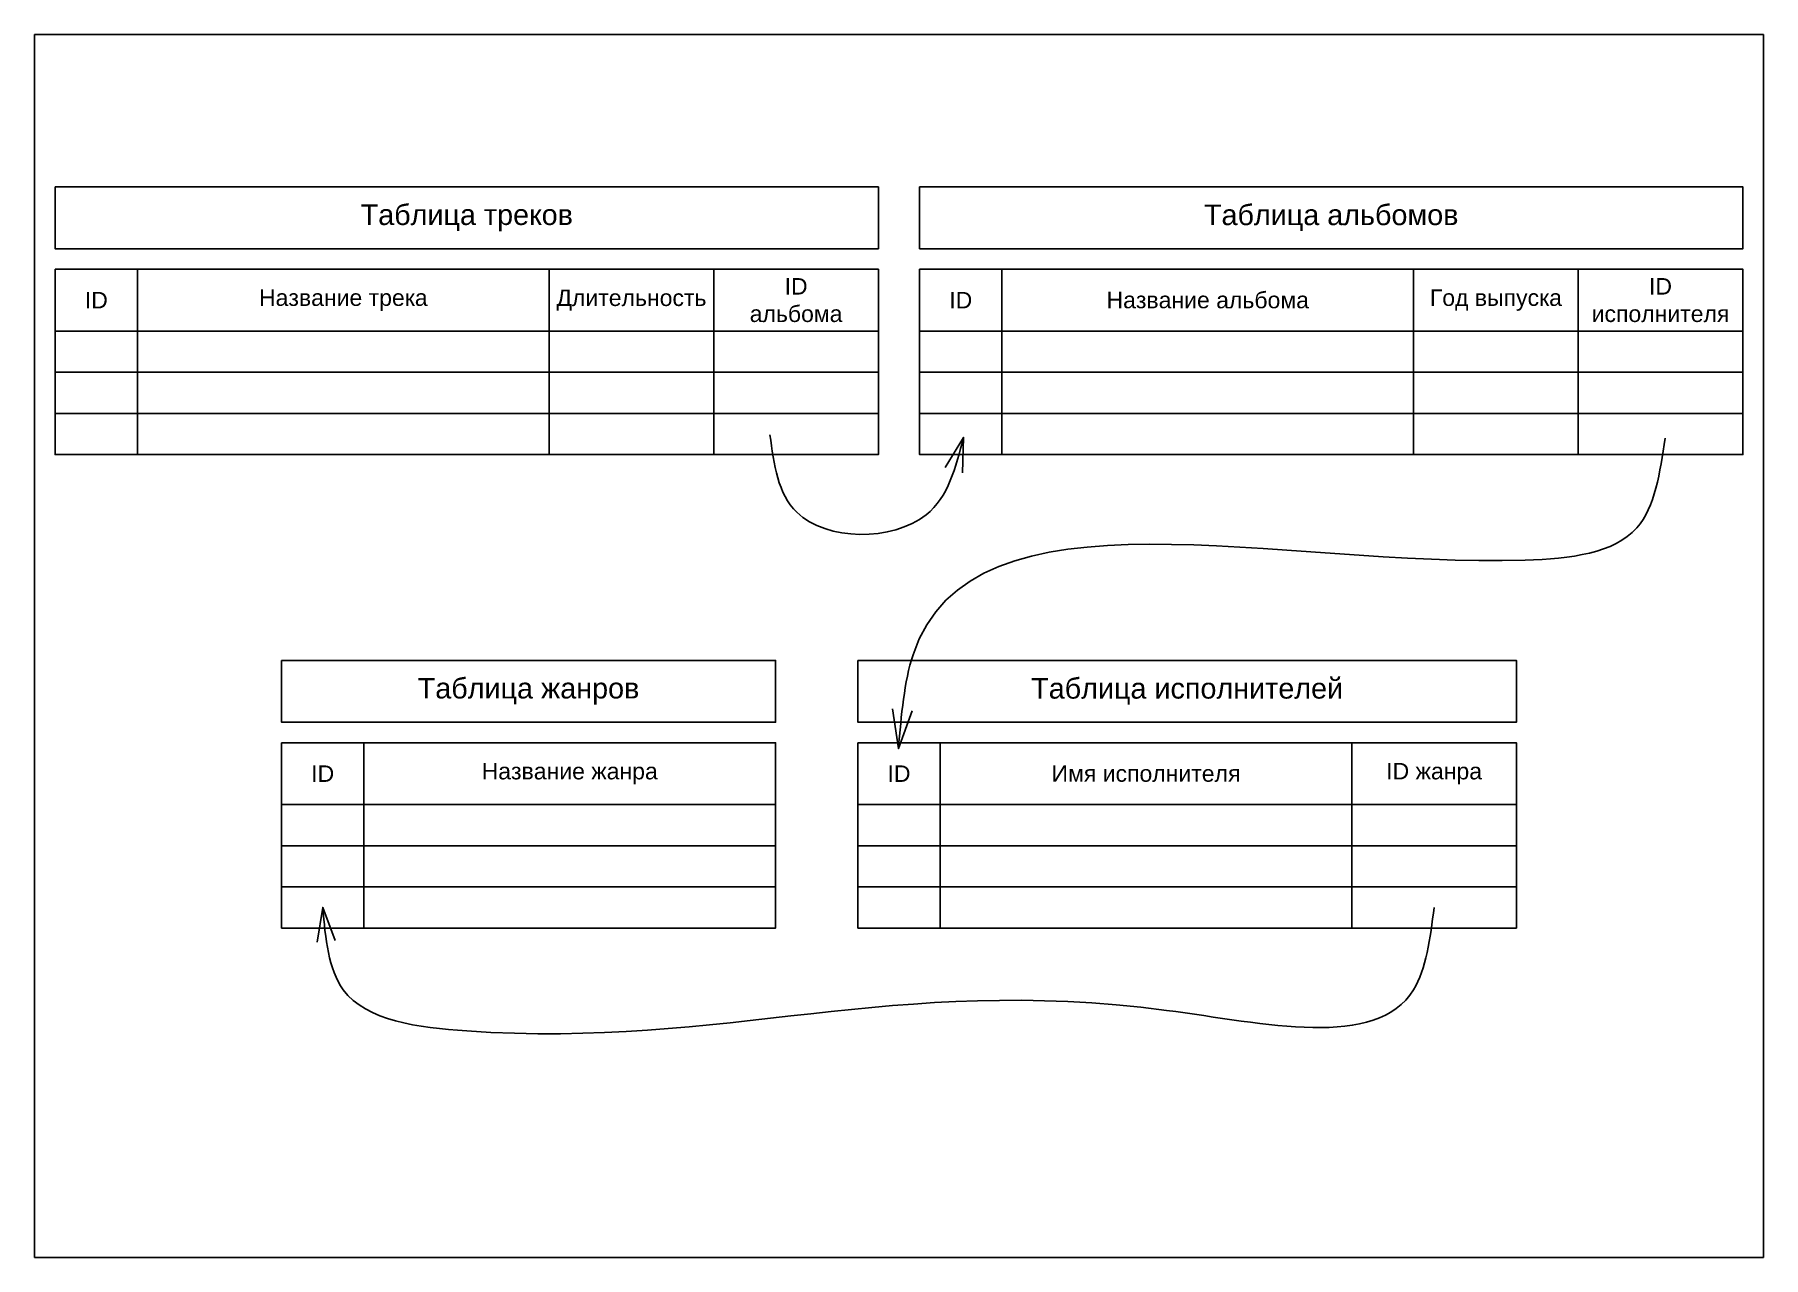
# Model space of a CAD drawing. Header units: millimetres. Extents: x 0 to 420, y 0 to 297.
import ezdxf

# ---------------------------------------------------------------- set-up
doc = ezdxf.new("R2010")
doc.units = ezdxf.units.MM
doc.styles.get("Standard").update_dxf_attribs({"font": 'arial.ttf'})

msp = doc.modelspace()

# ---------------------------------------------------------------- linework, layer by layer
for points in [[(0, 0), (420, 0), (420, 297), (0, 297)], [(5, 240), (25, 240), (25, 225), (5, 225)], [(25, 240), (125, 240), (125, 225), (25, 225)], [(125, 240), (165, 240), (165, 225), (125, 225)], [(165, 240), (205, 240), (205, 225), (165, 225)], [(215, 240), (235, 240), (235, 225), (215, 225)], [(235, 240), (335, 240), (335, 225), (235, 225)], [(335, 240), (375, 240), (375, 225), (335, 225)], [(375, 240), (415, 240), (415, 225), (375, 225)], [(5, 225), (25, 225), (25, 215), (5, 215)], [(25, 225), (125, 225), (125, 215), (25, 215)], [(125, 225), (165, 225), (165, 215), (125, 215)], [(165, 225), (205, 225), (205, 215), (165, 215)], [(215, 225), (235, 225), (235, 215), (215, 215)], [(235, 225), (335, 225), (335, 215), (235, 215)], [(335, 225), (375, 225), (375, 215), (335, 215)], [(375, 225), (415, 225), (415, 215), (375, 215)], [(5, 215), (25, 215), (25, 205), (5, 205)], [(25, 215), (125, 215), (125, 205), (25, 205)], [(125, 215), (165, 215), (165, 205), (125, 205)], [(165, 215), (205, 215), (205, 205), (165, 205)], [(215, 215), (235, 215), (235, 205), (215, 205)], [(235, 215), (335, 215), (335, 205), (235, 205)], [(335, 215), (375, 215), (375, 205), (335, 205)], [(375, 215), (415, 215), (415, 205), (375, 205)], [(5, 205), (25, 205), (25, 195), (5, 195)], [(25, 205), (125, 205), (125, 195), (25, 195)], [(125, 205), (165, 205), (165, 195), (125, 195)], [(165, 205), (205, 205), (205, 195), (165, 195)], [(215, 205), (235, 205), (235, 195), (215, 195)], [(235, 205), (335, 205), (335, 195), (235, 195)], [(335, 205), (375, 205), (375, 195), (335, 195)], [(375, 205), (415, 205), (415, 195), (375, 195)], [(60, 125), (80, 125), (80, 110), (60, 110)], [(80, 125), (180, 125), (180, 110), (80, 110)], [(200, 125), (220, 125), (220, 110), (200, 110)], [(220, 125), (320, 125), (320, 110), (220, 110)], [(320, 125), (360, 125), (360, 110), (320, 110)], [(60, 110), (80, 110), (80, 100), (60, 100)], [(80, 110), (180, 110), (180, 100), (80, 100)], [(200, 110), (220, 110), (220, 100), (200, 100)], [(220, 110), (320, 110), (320, 100), (220, 100)], [(320, 110), (360, 110), (360, 100), (320, 100)], [(60, 100), (80, 100), (80, 90), (60, 90)], [(80, 100), (180, 100), (180, 90), (80, 90)], [(200, 100), (220, 100), (220, 90), (200, 90)], [(220, 100), (320, 100), (320, 90), (220, 90)], [(320, 100), (360, 100), (360, 90), (320, 90)], [(60, 90), (80, 90), (80, 80), (60, 80)], [(80, 90), (180, 90), (180, 80), (80, 80)], [(200, 90), (220, 90), (220, 80), (200, 80)], [(220, 90), (320, 90), (320, 80), (220, 80)], [(320, 90), (360, 90), (360, 80), (320, 80)]]:
    msp.add_lwpolyline(points, close=True)
at = {"color": 20}
for points in [[(5, 260), (205, 260), (205, 245), (5, 245)], [(215, 260), (415, 260), (415, 245), (215, 245)], [(60, 145), (180, 145), (180, 130), (60, 130)], [(200, 145), (360, 145), (360, 130), (200, 130)]]:
    msp.add_lwpolyline(points, close=True, dxfattribs=at)
for points in [[(221.22, 191.88), (225.68, 199.15), (225.4, 190.54)], [(208.39, 133.21), (209.86, 123.59), (213.23, 132.74)], [(68.67, 76.57), (70, 85), (73.05, 76.94)]]:
    msp.add_lwpolyline(points)
for points in [[(178.64, 199.82), (185.15, 180.97), (216.58, 180.36), (225.68, 199.15)], [(396.09, 198.98), (389.23, 177.21), (362.11, 169.36), (213.41, 146.37), (209.86, 123.59)], [(340, 85), (335, 65), (275, 60), (105, 55), (75, 65), (70, 85)]]:
    msp.add_spline(points, degree=3)

# ---------------------------------------------------------------- texts
at = {"color": 20, "char_height": 5, "attachment_point": 5}
for s, insert, width in [('Таблица треков', (105, 252.5), 200), ('Таблица альбомов', (315, 252.5), 200), ('Таблица жанров', (120, 137.5), 120), ('Таблица исполнителей', (280, 137.5), 160)]:
    msp.add_mtext(s, dxfattribs=dict(at, insert=insert, width=width))
at = {"char_height": 4, "attachment_point": 5}
for s, insert, width in [('ID\\Pальбома', (185, 232.5), 40), ('ID\\Pисполнителя', (395, 232.5), 40), ('ID', (15, 232.5), 20), ('Название трека', (75, 232.5), 100), ('Длительность', (145, 232.5), 40), ('ID', (225, 232.5), 20), ('Название альбома', (285, 232.5), 100), ('Год выпуска', (355, 232.5), 40), ('ID', (70, 117.5), 20), ('Название жанра', (130, 117.5), 100), ('ID', (210, 117.5), 20), ('Имя исполнителя', (270, 117.5), 100), ('ID жанра', (340, 117.5), 40)]:
    msp.add_mtext(s, dxfattribs=dict(at, insert=insert, width=width))

doc.saveas('drawing.dxf')
